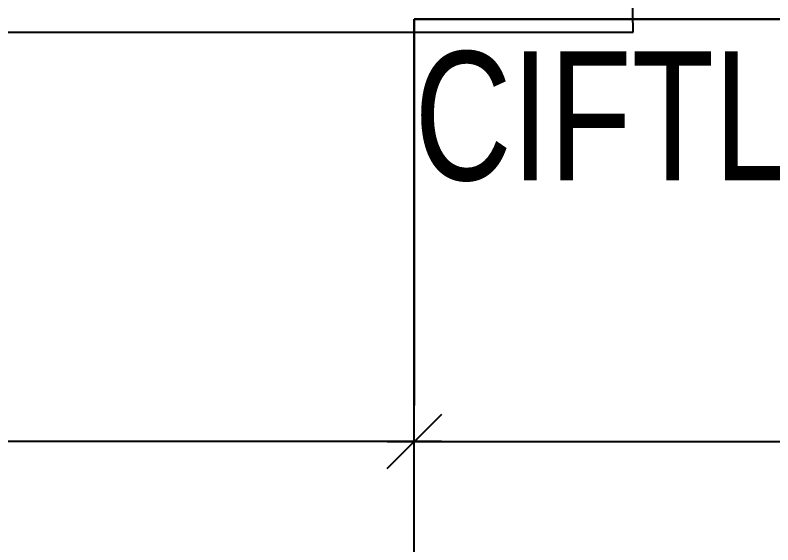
# Model space of a CAD drawing. Extents: x -5598 to 26293, y -3808 to 13850.
# Drawn here: x -1111 to -1052.1, y 4861.2 to 4902.3 of the extents above; entities that cross this region are included whole.
import ezdxf

# ---------------------------------------------------------------- set-up
doc = ezdxf.new("R2010")
doc.units = 0
doc.header["$LTSCALE"] = 100
doc.header["$MEASUREMENT"] = 0
doc.layers.add('KA-PEN-5 @ 1', color=5, linetype='Continuous')
doc.layers.add('OLCU DIS', color=7, linetype='Continuous')
doc.layers.add('MAKPA ELEKTRIK', color=7, linetype='Continuous', lineweight=30, true_color=0x93039a)
doc.styles.add('MAKPA TESISAT', font='arial.ttf', dxfattribs={"height": 10})
doc.styles.add('OLC-50', font='romans.shx', dxfattribs={"width": 0.5, "height": 0.15})
doc.styles.add('olcu', font='romans.shx', dxfattribs={"width": 0.5})
doc.dimstyles.new('1-200', dxfattribs={"dimtxt": 40, "dimasz": 2, "dimexe": 0, "dimexo": 0, "dimgap": 10, "dimtad": 1, "dimdec": 4, "dimrnd": 0.1, "dimzin": 9, "dimdsep": 46, "dimtxsty": 'olcu', "dimblk1": 'SOL', "dimblk2": 'SAG', "dimsah": 1, "dimcen": 0, "dimse1": 1, "dimse2": 1, "dimclre": 13, "dimadec": 0, "dimazin": 0, "dimtfac": 1, "dimtdec": 4, "dimtix": 1, "dimtmove": 2, "dimatfit": 2, "dimldrblk": 'SOL', "dimfxl": 0, "dimtolj": 1, "dimarcsym": 0})
doc.dimstyles.new('MAKPA TESISAT DIM', dxfattribs={"dimscale": 0.7, "dimtxt": 12, "dimasz": 6, "dimexe": 4, "dimexo": 0, "dimgap": 8, "dimtad": 2, "dimtih": 1, "dimtoh": 1, "dimdec": 0, "dimrnd": 5, "dimzin": 0, "dimdsep": 46, "dimtxsty": 'MAKPA TESISAT', "dimblk1": 'OBLIQUE', "dimblk2": 'OBLIQUE', "dimsah": 1, "dimcen": 0, "dimdle": 3, "dimclrd": 256, "dimclre": 256, "dimclrt": 256, "dimadec": 0, "dimazin": 0, "dimtfac": 1, "dimtdec": 0, "dimtix": 1, "dimtofl": 0, "dimtmove": 2, "dimatfit": 3, "dimldrblk": 'OBLIQUE', "dimfxl": 0, "dimtvp": 7, "dimtolj": 1, "dimtzin": 0, "dimarcsym": 0})

# ---------------------------------------------------------------- blocks, each defined once
blk = doc.blocks.new('SOL')
at = {"color": 0}
for p, q in [((0, 30), (0, -6.962)), ((7.582, 0), (-6.967, 0))]:
    blk.add_line(p, q, dxfattribs=at)
blk.add_circle((0, 0), 3, dxfattribs=at)
blk = doc.blocks.new('SAG')
at = {"color": 0}
for p, q in [((0, -30), (0, 6.962)), ((7.582, 0), (-6.967, 0))]:
    blk.add_line(p, q, dxfattribs=at)
blk.add_circle((0, 0), 3, dxfattribs=at)
blk = doc.blocks.new('*D332')
at = {"layer": 'OLCU DIS', "color": 0, "lineweight": -2, "transparency": 16777216}
blk.add_line((21268, -935), (-2968, -935), dxfattribs=at)
at = {"layer": 'OLCU DIS', "color": 0, "lineweight": -2, "transparency": 16777216, "xscale": 2, "yscale": 2, "zscale": 2, "rotation": 180}
blk.add_blockref('SAG', (-2970, -935), dxfattribs=at)
at = {"layer": 'OLCU DIS', "color": 0, "lineweight": -2, "transparency": 16777216, "xscale": 2, "yscale": 2, "zscale": 2}
blk.add_blockref('SOL', (21270, -935), dxfattribs=at)
at = {"layer": 'OLCU DIS', "color": 0, "transparency": 16777216, "insert": (9295.638, -905), "char_height": 40, "attachment_point": 5, "style": 'olcu'}
blk.add_mtext('\\A1;24240', dxfattribs=at)
blk = doc.blocks.new('*U573')
at = {"color": 0, "lineweight": -2}
blk.add_line((-3, 18), (-3, 132), dxfattribs=at)
blk.add_arc((-3, 18), 114, 90, 180, dxfattribs=at)
at = {"style": 'OLC-50', "width": 0.5, "flags": 1}
for tag, p in [('K-NO', (-182.756, -83.824)), ('K-KANRENK', (-2.307, -88.786)), ('K-BLOK', (-183.43, -120.557)), ('K-KASRENK', (-1.246, -126.737)), ('K-KAT', (-184.313, -156.03)), ('K-TAMACILMA', (-2.77, -165.707)), ('K-MAHALKOD', (-183.252, -193.981)), ('K-FOTOSEL', (-1.826, -201.706)), ('K-MAHALAD', (-184.776, -232.951)), ('K-HERMETIK', (0.076, -236.299)), ('K-ACILISYON', (-183.832, -268.95)), ('K-HIDROLIK', (-2.208, -270.163)), ('K-YANGIN', (-181.93, -303.543)), ('K-KART', (-0.383, -303.828)), ('K-KANATTIP', (-184.214, -337.407)), ('K-BAND', (-1.826, -345.667)), ('K-KANATMALZ', (-182.389, -371.072)), ('K-MENFEZ', (0.076, -380.261)), ('K-KASAMALZ', (-181.371, -410.059)), ('K-PBAR', (-2.208, -414.124)), ('K-KASATIP', (-182.046, -446.792)), ('K-ELEKTRIKLI', (-0.383, -447.79)), ('K-DUVAR', (-182.046, -485.227)), ('K-TIP', (-0.383, -486.44)), ('K-REZ1', (-0.383, -524.329)), ('K-REZ2', (-0.383, -560.758)), ('K-REZ3', (-0.383, -600.741))]:
    blk.add_attdef(tag, p, '', height=30, dxfattribs=at)
blk = doc.blocks.new('_OBLIQUE')
at = {"color": 0, "linetype": 'ByBlock', "lineweight": -2}
blk.add_line((-0.5, -0.5), (0.5, 0.5), dxfattribs=at)
blk = doc.blocks.new('*D793')
at = {"layer": 'MAKPA ELEKTRIK', "lineweight": -2, "transparency": 16777216}
for p, q in [((-1170, 4790), (-1170, 4871.992)), ((-1080, 4790), (-1080, 4871.992)), ((-1077.9, 4869.192), (-1172.1, 4869.192))]:
    blk.add_line(p, q, dxfattribs=at)
at = {"layer": 'MAKPA ELEKTRIK', "lineweight": -2, "transparency": 16777216, "xscale": 4.199999999999998, "yscale": 4.199999999999998, "zscale": 4.199999999999998, "rotation": 180}
blk.add_blockref('_OBLIQUE', (-1170, 4869.192), dxfattribs=at)
at = {"layer": 'MAKPA ELEKTRIK', "lineweight": -2, "transparency": 16777216, "xscale": 4.199999999999998, "yscale": 4.199999999999998, "zscale": 4.199999999999998}
blk.add_blockref('_OBLIQUE', (-1080, 4869.192), dxfattribs=at)
at = {"layer": 'MAKPA ELEKTRIK', "transparency": 16777216, "insert": (-1125, 4879.898), "char_height": 10, "attachment_point": 5, "style": 'MAKPA TESISAT'}
blk.add_mtext('\\A1;90', dxfattribs=at)
blk = doc.blocks.new('*D794')
at = {"layer": 'MAKPA ELEKTRIK', "lineweight": -2, "transparency": 16777216}
for p, q in [((-1080, 4790), (-1080, 4871.992)), ((-900, 4790), (-900, 4871.992)), ((-1082.1, 4869.192), (-897.9, 4869.192))]:
    blk.add_line(p, q, dxfattribs=at)
at = {"layer": 'MAKPA ELEKTRIK', "lineweight": -2, "transparency": 16777216, "xscale": 4.199999999999998, "yscale": 4.199999999999998, "zscale": 4.199999999999998, "rotation": 180}
blk.add_blockref('_OBLIQUE', (-1080, 4869.192), dxfattribs=at)
at = {"layer": 'MAKPA ELEKTRIK', "lineweight": -2, "transparency": 16777216, "xscale": 4.199999999999998, "yscale": 4.199999999999998, "zscale": 4.199999999999998}
blk.add_blockref('_OBLIQUE', (-900, 4869.192), dxfattribs=at)
at = {"layer": 'MAKPA ELEKTRIK', "transparency": 16777216, "insert": (-990, 4879.898), "char_height": 10, "attachment_point": 5, "style": 'MAKPA TESISAT'}
blk.add_mtext('\\A1;180', dxfattribs=at)

msp = doc.modelspace()

# ---------------------------------------------------------------- linework, layer by layer
at = {"layer": 'MAKPA ELEKTRIK'}
for p, q in [((-1080, 4901.99233), (-930, 4901.99233)), ((-1080, 4871.99233), (-1080, 4901.99233))]:
    msp.add_line(p, q, dxfattribs=at)

# ---------------------------------------------------------------- block references
at = {"layer": 'KA-PEN-5 @ 1', "rotation": 270}
msp.add_blockref('*U573', (-1195.00009, 4897.99996), dxfattribs=at)

# ---------------------------------------------------------------- texts
at = {"layer": 'MAKPA ELEKTRIK', "style": 'MAKPA TESISAT', "width": 0.75}
msp.add_text('CIFTLI  PRIZ', height=10.00188, dxfattribs=at).set_placement((-1080, 4889.49233))

# ---------------------------------------------------------------- dimensions: what is measured, and where the dimension line sits
at = {"layer": 'MAKPA ELEKTRIK'}
for base, p2, picture, middle in [((-1170, 4869.19233), (-1170, 4790), '*D793', (-1125, 4879.89806)), ((-900, 4869.19233), (-900, 4790), '*D794', (-990, 4879.89806))]:
    dim = msp.add_linear_dim(base=base, p1=(-1080, 4790), p2=p2, dimstyle='MAKPA TESISAT DIM', override={"dimfxl": 0}, dxfattribs=at)
    dim.commit()
    dim.dimension.update_dxf_attribs({"geometry": picture, "text_midpoint": middle})
at = {"layer": 'OLCU DIS', "color": 7}
dim = msp.add_linear_dim(base=(-2970, -935), p1=(21270, -635), p2=(-2970, 7535), dimstyle='1-200', dxfattribs=at)
dim.commit()
dim.dimension.update_dxf_attribs({"geometry": '*D332', "text_midpoint": (9295.63768, -905), "dimtype": 160})

doc.saveas('drawing.dxf')
